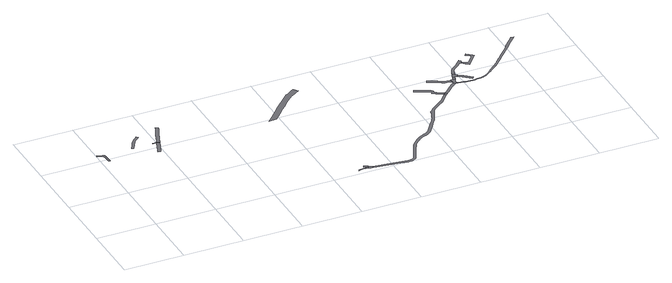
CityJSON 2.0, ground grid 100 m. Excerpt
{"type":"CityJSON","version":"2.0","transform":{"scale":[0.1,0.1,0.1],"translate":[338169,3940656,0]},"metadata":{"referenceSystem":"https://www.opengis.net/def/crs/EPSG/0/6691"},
"CityObjects":{
"road1":{"type":"Road","attributes":{"RoadStructureAttribute.sectionType":"1"},"geometry":[{"type":"MultiSurface","lod":"1","boundaries":[[[0,1,2,3,4,5,6,7,8,9,10,11,12,13,14]]]}]},
"road2":{"type":"Road","attributes":{"RoadStructureAttribute.sectionType":"1"},"geometry":[{"type":"MultiSurface","lod":"1","boundaries":[[[15,16,17,18,19,20,21,22,23,24,25,26,27,28,29,30]]]}]},
"road3":{"type":"Road","attributes":{"RoadStructureAttribute.sectionType":"1"},"geometry":[{"type":"MultiSurface","lod":"1","boundaries":[[[31,32,33,34,35,36,37,38,39]]]}]},
"road4":{"type":"Road","geometry":[{"type":"MultiSurface","lod":"1","boundaries":[[[40,41,42,39]]]}]},
"road5":{"type":"Road","geometry":[{"type":"MultiSurface","lod":"1","boundaries":[[[43,44,40,39,38]]]}]},
"road6":{"type":"Road","attributes":{"RoadStructureAttribute.sectionType":"1"},"geometry":[{"type":"MultiSurface","lod":"1","boundaries":[[[43,45,46,47,48,49,50,51,52,53,54,55,56,57,44]]]}]},
"road7":{"type":"Road","attributes":{"RoadStructureAttribute.sectionType":"1"},"geometry":[{"type":"MultiSurface","lod":"1","boundaries":[[[58,59,60,61,62,63,64,65,66,67,68]]]}]},
"road8":{"type":"Road","geometry":[{"type":"MultiSurface","lod":"1","boundaries":[[[69,70,71,72,73,68]]]}]},
"road9":{"type":"Road","geometry":[{"type":"MultiSurface","lod":"1","boundaries":[[[69,68,67,74,75,76,77,78,79]]]}]},
"road10":{"type":"Road","attributes":{"RoadStructureAttribute.sectionType":"1"},"geometry":[{"type":"MultiSurface","lod":"1","boundaries":[[[80,81,82,83,84,85,86,87,88,89,90,91,92,93,94,95,96,97,98,99,100,101,102,103,104,105,106]]]}]},
"road11":{"type":"Road","attributes":{"RoadStructureAttribute.sectionType":"1"},"geometry":[{"type":"MultiSurface","lod":"1","boundaries":[[[107,108,109,110,111,112,113,114,115,116,117,118,119,120,121,122,123,124,125,126,127,128,129,130,131,132,133,134,135,136,137,138,139,140,141,142,143,144,145,146,147,148,149,150,151,152,153,154,155,156,157,158,159,79,78,160,161,162,163,164,165,166,167,168,169,170,171,172,173,174,175,176,177,178,179,180,181,182,183,184,185,186,187,188,189,190,191,192,193,194,195,196,197,198,199,200,201,202,203,204,205,206,207,208,209,210,211,212]]]}]},
"road12":{"type":"Road","attributes":{"RoadStructureAttribute.sectionType":"1"},"geometry":[{"type":"MultiSurface","lod":"1","boundaries":[[[213,214,215,216,217,218,219,220,221,222,223,224,225,226,227,228,229,230]]]}]},
"road13":{"type":"Road","geometry":[{"type":"MultiSurface","lod":"1","boundaries":[[[231,232,233,230,229,107,212]]]}]},
"road14":{"type":"Road","attributes":{"RoadStructureAttribute.sectionType":"1"},"geometry":[{"type":"MultiSurface","lod":"1","boundaries":[[[234,235,236,237,238,239,240,241,242,243,244,245,246,247,248,249,250]]]}]},
"road15":{"type":"Road","attributes":{"RoadStructureAttribute.sectionType":"1"},"geometry":[{"type":"MultiSurface","lod":"1","boundaries":[[[251,252,253,254,255,256,257,258,259,260,261,262,233,232]]]}]},
"road16":{"type":"Road","geometry":[{"type":"MultiSurface","lod":"1","boundaries":[[[263,264,265,266,234,250,267,268,269,270,271,272,257,256,273,274,275,276,277]]]}]},
"road17":{"type":"Road","attributes":{"RoadStructureAttribute.sectionType":"1"},"geometry":[{"type":"MultiSurface","lod":"1","boundaries":[[[278,279,263,277]]]}]},
"road18":{"type":"Road","geometry":[{"type":"MultiSurface","lod":"1","boundaries":[[[280,281,279,278,282,283,284,285,286]]]}]},
"road19":{"type":"Road","attributes":{"RoadStructureAttribute.sectionType":"1"},"geometry":[{"type":"MultiSurface","lod":"1","boundaries":[[[287,288,289,290,283,282]]]}]},
"road20":{"type":"Road","attributes":{"RoadStructureAttribute.sectionType":"1"},"geometry":[{"type":"MultiSurface","lod":"1","boundaries":[[[291,292,293,294,295,296,297,298,299,300,301,286,285,302,303,304,305,306,307,308,309,310,311,312]]]}]},
"road21":{"type":"Road","attributes":{"RoadStructureAttribute.sectionType":"1"},"geometry":[{"type":"MultiSurface","lod":"1","boundaries":[[[313,314,315,316,317,318,319,320,311,310,321,322,323,324,325,326,327]]]}]},
"road22":{"type":"Road","attributes":{"RoadStructureAttribute.sectionType":"1"},"geometry":[{"type":"MultiSurface","lod":"1","boundaries":[[[273,328,329,330,331,332,333,334,335,336,337,338,339,340,341,342,343,344,345,346,347,348,349,350,351,352,353,354,355,356,357,358,359,360,361,362,363,364,365,366,367,368,369,370,371,372,373,374,375,376,377,378,379,380,381,382,383,384,385,386,387,388,389,390,391,392,393,394,395,396,274]]]}]}
},
"vertices":[
[142,2054,0],[133,2111,0],[128,2137,0],[127,2139,0],[112,2149,0],[103,2155,0],[8,2172,0],[3,2142,0],[91,2126,0],[99,2120,0],[102,2106,0],[110,2057,0],[111,2051,0],[113,1959,0],[144,1959,0],
[788,2419,0],[758,2392,0],[716,2354,0],[681,2311,0],[662,2283,0],[638,2240,0],[626,2218,0],[587,2146,0],[621,2125,0],[661,2199,0],[682,2236,0],[696,2262,0],[713,2287,0],[745,2326,0],[784,2362,0],[814,2386,0],
[961,2031,0],[923,1929,0],[910,1890,0],[962,1879,0],[973,1911,0],[998,1977,0],[1011,2012,0],[1050,2110,0],[999,2123,0],
[1000,2145,0],[937,2149,0],[936,2127,0],
[1056,2124,0],[1007,2144,0],
[1057,2126,0],[1064,2143,0],[1086,2198,0],[1092,2213,0],[1151,2358,0],[1203,2482,0],[1215,2513,0],[1167,2537,0],[1154,2502,0],[1101,2375,0],[1043,2233,0],[1031,2204,0],[1008,2146,0],
[3609,127,0],[3586,125,0],[3549,120,0],[3487,110,0],[3469,105,0],[3458,87,0],[3490,95,0],[3543,102,0],[3589,102,0],[3620,97,0],[3625,127,0],
[3641,153,0],[3638,154,0],[3580,184,0],[3567,157,0],[3609,137,0],
[3638,94,0],[3647,89,0],[3654,84,0],[3666,81,0],[3693,78,0],[3698,118,0],
[3499,2623,0],[3418,2573,0],[3378,2547,0],[3345,2518,0],[3316,2491,0],[3278,2453,0],[3146,2316,0],[3076,2241,0],[3019,2180,0],[2917,2070,0],[2855,2005,0],[2835,1984,0],[2822,1968,0],[2956,1978,0],[2983,2008,0],[3092,2125,0],[3153,2190,0],[3212,2253,0],[3299,2343,0],[3342,2390,0],[3378,2425,0],[3405,2450,0],[3434,2474,0],[3467,2497,0],[3548,2546,0],[3600,2575,0],[3548,2655,0],
[5569,1539,0],[5537,1503,0],[5474,1429,0],[5451,1402,0],[5441,1393,0],[5428,1384,0],[5378,1348,0],[5352,1329,0],[5270,1267,0],[5235,1236,0],[5220,1220,0],[5189,1189,0],[5171,1172,0],[5166,1131,0],[5165,1122,0],[5145,1079,0],[5128,1042,0],[5105,991,0],[5093,967,0],[5091,963,0],[5069,932,0],[5048,901,0],[5016,859,0],[4982,810,0],[4934,739,0],[4911,707,0],[4890,681,0],[4861,657,0],[4835,640,0],[4809,629,0],[4778,617,0],[4743,604,0],[4708,585,0],[4681,565,0],[4670,556,0],[4656,544,0],[4598,492,0],[4576,470,0],[4569,462,0],[4548,436,0],[4522,395,0],[4485,320,0],[4382,100,0],[4370,81,0],[4359,69,0],[4345,58,0],[4327,52,0],[4312,47,0],[4296,45,0],[4276,44,0],[4261,44,0],[4074,71,0],[3974,84,0],[3752,69,0],[4039,30,0],[4136,19,0],[4258,4,0],[4277,3,0],[4301,5,0],[4320,8,0],[4339,14,0],[4364,22,0],[4386,40,0],[4396,50,0],[4402,56,0],[4417,81,0],[4521,302,0],[4557,375,0],[4580,412,0],[4599,436,0],[4625,463,0],[4678,510,0],[4682,513,0],[4706,534,0],[4730,549,0],[4761,562,0],[4794,575,0],[4827,588,0],[4856,600,0],[4887,620,0],[4912,642,0],[4922,649,0],[4946,679,0],[4971,713,0],[5019,784,0],[5053,833,0],[5084,875,0],[5106,906,0],[5129,940,0],[5143,966,0],[5146,971,0],[5178,1046,0],[5179,1048,0],[5203,1104,0],[5227,1154,0],[5236,1173,0],[5251,1195,0],[5263,1207,0],[5296,1236,0],[5376,1297,0],[5407,1320,0],[5451,1351,0],[5466,1361,0],[5480,1374,0],[5566,1476,0],[5599,1510,0],
[5497,1652,0],[5466,1675,0],[5457,1703,0],[5453,1718,0],[5442,1731,0],[5356,1770,0],[5195,1846,0],[5184,1810,0],[5341,1737,0],[5378,1719,0],[5408,1703,0],[5418,1695,0],[5427,1685,0],[5430,1676,0],[5414,1653,0],[5467,1617,0],[5567,1545,0],[5593,1580,0],
[5625,1537,0],[5631,1543,0],[5602,1573,0],
[5831,1876,0],[5823,1874,0],[5811,1873,0],[5799,1873,0],[5788,1874,0],[5778,1876,0],[5765,1879,0],[5747,1884,0],[5708,1901,0],[5643,1937,0],[5496,2016,0],[5477,1981,0],[5623,1902,0],[5690,1865,0],[5733,1846,0],[5769,1836,0],[5840,1822,0],
[5668,1579,0],[5736,1645,0],[5765,1672,0],[5828,1726,0],[5858,1754,0],[5873,1764,0],[5834,1793,0],[5825,1781,0],[5800,1758,0],[5738,1702,0],[5640,1607,0],[5629,1598,0],
[5877,1887,0],[5858,1881,0],[5845,1878,0],[5834,1876,0],[5842,1821,0],[5844,1819,0],[5845,1816,0],[5845,1813,0],[5844,1810,0],[5838,1798,0],[5884,1766,0],[5888,1781,0],[5881,1783,0],[5897,1828,0],[5914,1872,0],
[5936,1928,0],[5897,1942,0],
[5910,1974,0],[5909,1973,0],[5975,1939,0],[5999,1969,0],[5988,1978,0],[5970,2007,0],[5927,2023,0],
[6043,1884,0],[6167,1784,0],[6192,1815,0],[6068,1915,0],
[6188,2344,0],[6168,2321,0],[6143,2295,0],[6086,2240,0],[6024,2187,0],[6011,2175,0],[5997,2162,0],[5980,2143,0],[5962,2116,0],[5955,2103,0],[5941,2061,0],[5979,2047,0],[5998,2098,0],[6004,2108,0],[6012,2119,0],[6025,2134,0],[6050,2157,0],[6113,2211,0],[6177,2269,0],[6190,2259,0],[6216,2289,0],[6219,2319,0],
[6342,2437,0],[6410,2381,0],[6407,2358,0],[6376,2322,0],[6349,2291,0],[6302,2235,0],[6288,2236,0],[6273,2240,0],[6246,2210,0],[6297,2168,0],[6375,2260,0],[6419,2311,0],[6476,2377,0],[6452,2398,0],[6367,2467,0],
[5917,1757,0],[5957,1749,0],[5995,1741,0],[6036,1735,0],[6069,1731,0],[6110,1728,0],[6152,1728,0],[6188,1728,0],[6223,1732,0],[6258,1735,0],[6296,1742,0],[6338,1751,0],[6375,1765,0],[6395,1776,0],[6421,1794,0],[6466,1826,0],[6500,1848,0],[6523,1864,0],[6627,1950,0],[6633,1955,0],[6651,1970,0],[6676,1996,0],[6699,2021,0],[6716,2039,0],[6728,2050,0],[6741,2062,0],[6764,2086,0],[6839,2166,0],[7049,2391,0],[7075,2420,0],[7097,2443,0],[7224,2583,0],[7239,2600,0],[7194,2620,0],[7131,2550,0],[7016,2426,0],[7027,2419,0],[7026,2418,0],[6988,2378,0],[6946,2332,0],[6819,2196,0],[6813,2190,0],[6737,2109,0],[6715,2086,0],[6706,2077,0],[6692,2062,0],[6676,2043,0],[6653,2019,0],[6629,1994,0],[6613,1979,0],[6607,1974,0],[6507,1888,0],[6485,1868,0],[6454,1840,0],[6413,1806,0],[6387,1788,0],[6369,1778,0],[6334,1766,0],[6294,1757,0],[6256,1750,0],[6222,1747,0],[6187,1743,0],[6152,1743,0],[6111,1743,0],[6071,1746,0],[6039,1750,0],[5998,1756,0],[5960,1764,0],[5921,1772,0]
]}
